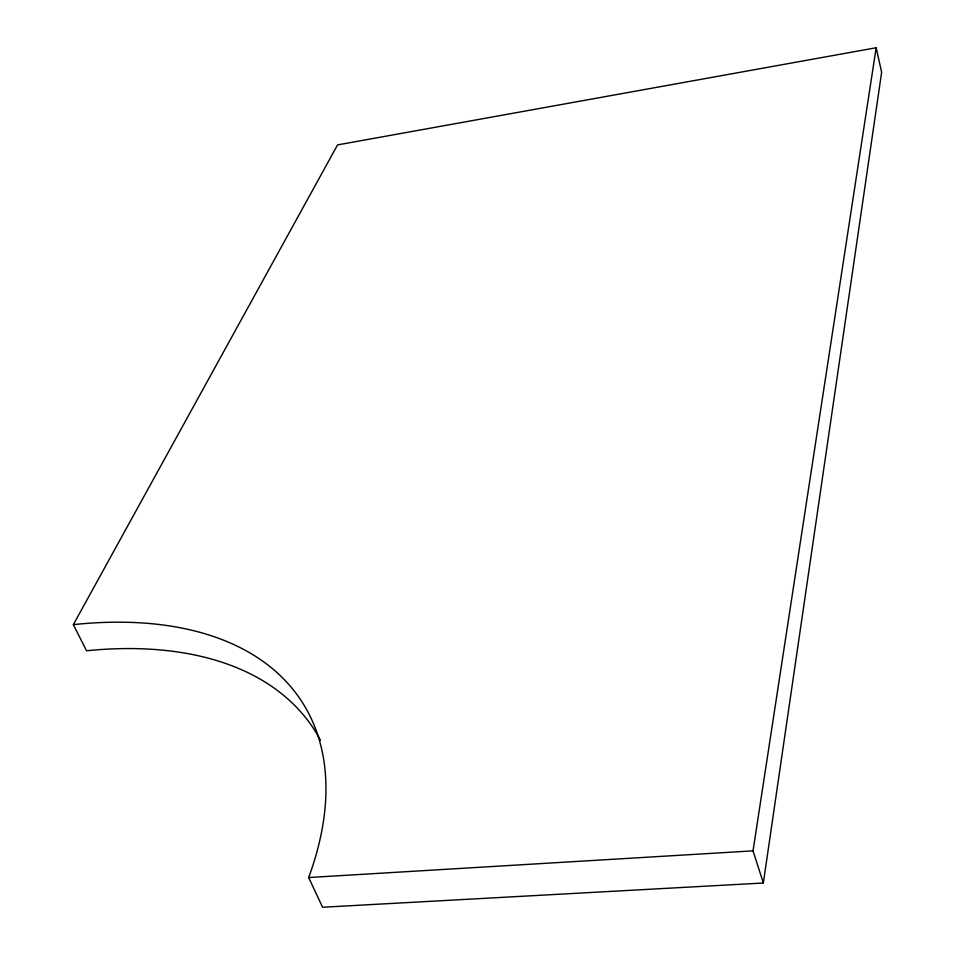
<?xml version="1.0" encoding="UTF-8"?>
<svg xmlns="http://www.w3.org/2000/svg" width="955" height="955" viewBox="0 0 955 955"><rect width="100%" height="100%" fill="white"/><g stroke="black" fill="none" stroke-linecap="round" stroke-linejoin="round"><path stroke-width="1.43" d="M73.356 624.63A457.517 254.651 -32.8 0 1 308.668 877.538L322.575 907.25L763.343 883.005L881.644 72.27L876.165 47.75L337.557 144.909L73.356 624.63L86.511 650.761A453.315 257.241 -33.2 0 1 320.45 740.173M763.343 883.005L753.029 850.857L876.165 47.75M308.668 877.538L753.029 850.857"/></g></svg>
